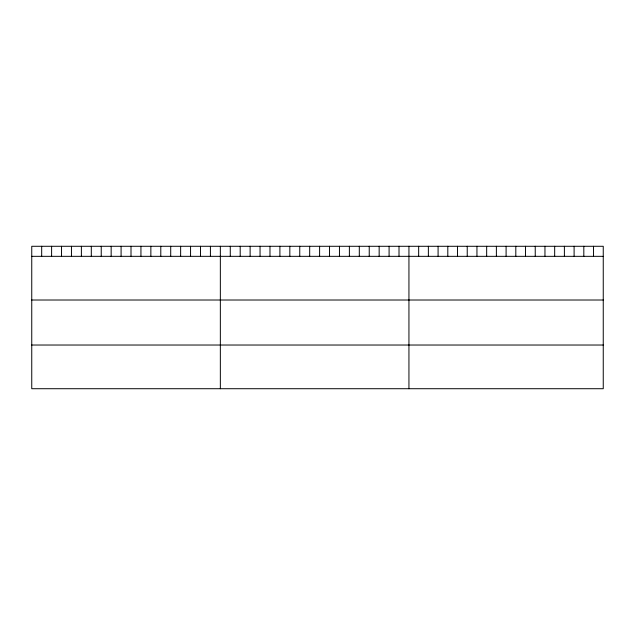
<?xml version="1.0" encoding="UTF-8"?>
<svg xmlns="http://www.w3.org/2000/svg" width="635" height="635" viewBox="0 0 635 635"><rect width="100%" height="100%" fill="white"/><g stroke="black" fill="none" stroke-linecap="round" stroke-linejoin="round"><path stroke-width="0.95" d="M603.25 256.334L603.25 388.715L31.75 388.715L31.75 246.285L603.25 246.285L603.25 256.334L31.75 256.334M31.75 300.014L603.25 300.014M31.75 345.027L603.25 345.027M593.534 246.285L593.534 256.334M583.819 246.285L583.819 256.334M574.103 246.285L574.103 256.334M564.388 246.285L564.388 256.334M554.672 246.285L554.672 256.334M544.957 246.285L544.957 256.334M535.241 246.285L535.241 256.334M525.526 246.285L525.526 256.334M515.811 246.285L515.811 256.334M506.095 246.285L506.095 256.334M496.38 246.285L496.38 256.334M486.664 246.285L486.664 256.334M476.948 246.285L476.948 256.334M467.233 246.285L467.233 256.334M457.517 246.285L457.517 256.334M447.802 246.285L447.802 256.334M438.086 246.285L438.086 256.334M428.371 246.285L428.371 256.334M418.656 246.285L418.656 256.334M408.94 246.285L408.94 388.715M399.01 246.285L399.01 256.334M389.088 246.285L389.088 256.334M379.159 246.285L379.159 256.334M369.237 246.285L369.237 256.334M359.307 246.285L359.307 256.334M349.385 246.285L349.385 256.334M339.455 246.285L339.455 256.334M329.533 246.285L329.533 256.334M319.603 246.285L319.603 256.334M309.682 246.285L309.682 256.334M299.752 246.285L299.752 256.334M289.83 246.285L289.83 256.334M279.9 246.285L279.9 256.334M269.978 246.285L269.978 256.334M260.048 246.285L260.048 256.334M250.126 246.285L250.126 256.334M240.197 246.285L240.197 256.334M230.275 246.285L230.275 256.334M220.345 246.285L220.345 388.715M210.415 246.285L210.415 256.334M200.493 246.285L200.493 256.334M190.564 246.285L190.564 256.334M180.642 246.285L180.642 256.334M170.712 246.285L170.712 256.334M160.79 246.285L160.79 256.334M150.86 246.285L150.86 256.334M140.938 246.285L140.938 256.334M131.008 246.285L131.008 256.334M121.087 246.285L121.087 256.334M111.157 246.285L111.157 256.334M101.235 246.285L101.235 256.334M91.305 246.285L91.305 256.334M81.383 246.285L81.383 256.334M71.453 246.285L71.453 256.334M61.531 246.285L61.531 256.334M51.602 246.285L51.602 256.334M41.68 246.285L41.68 256.334"/></g></svg>
